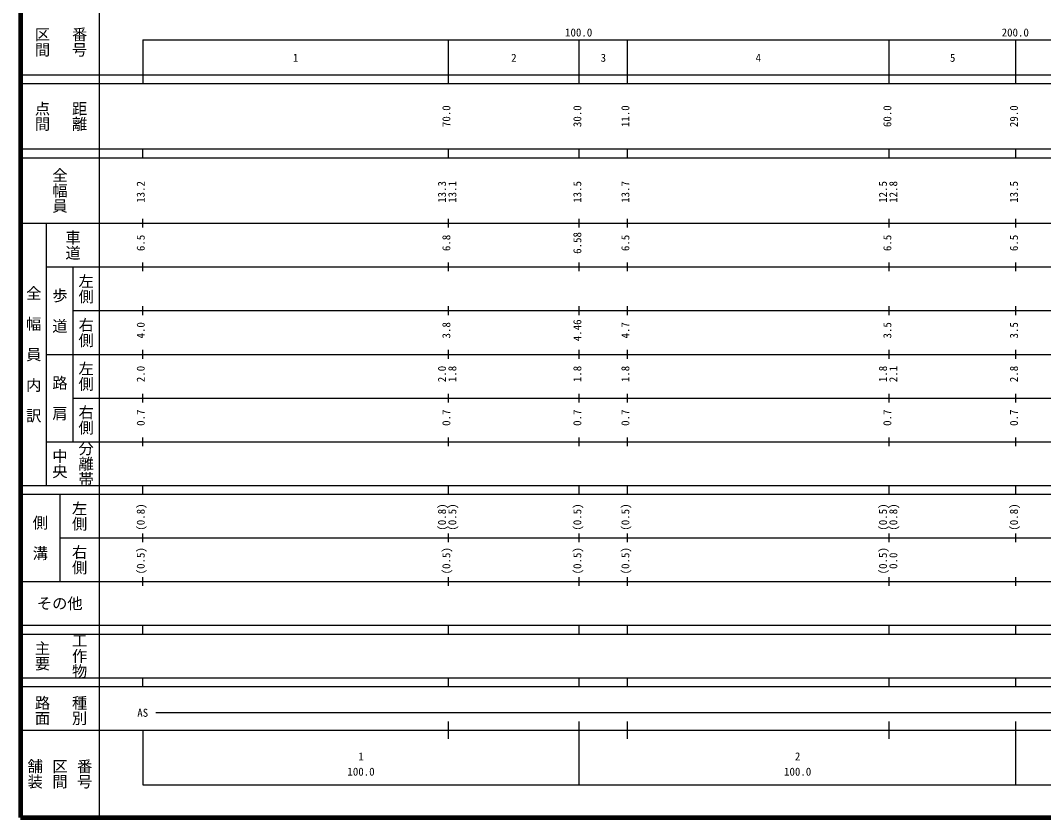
# Model space of a CAD drawing. Units: millimetres on the paper, enlarged 1000 times. Extents: x 40000 to 680000, y 20000 to 380000.
# Drawn here: x 40000 to 274318, y 20000 to 202409 of the extents above; entities that cross this region are included whole.
import ezdxf
from ezdxf.enums import TextEntityAlignment as Align

# ---------------------------------------------------------------- set-up
doc = ezdxf.new("R2010")
doc.units = ezdxf.units.MM
doc.header["$LTSCALE"] = 1000
doc.layers.add('M-TTL', color=2, linetype='Continuous', lineweight=140)
doc.layers.add('M-TTL-BAND', color=7, linetype='Continuous', lineweight=25)
doc.styles.add('@ＭＳ ゴシック', font='')
doc.styles.add('ＭＳ ゴシック', font='')
doc.styles.get('@ＭＳ ゴシック').set_extended_font_data('@MS Gothic')
doc.styles.get('ＭＳ ゴシック').set_extended_font_data('MS Gothic')

msp = doc.modelspace()

# ---------------------------------------------------------------- linework, layer by layer
at = {"layer": 'M-TTL'}
for p, q in [((40000, 380000), (40000, 20000)), ((40000, 20000), (680000, 20000))]:
    msp.add_line(p, q, dxfattribs=at)
at = {"layer": 'M-TTL-BAND'}
for p, q in [((58000, 370000), (58000, 20000)), ((68000, 198000), (579000, 198000)), ((68000, 198000), (68000, 188000)), ((138000, 188000), (138000, 198000)), ((168000, 188000), (168000, 198000)), ((179000, 188000), (179000, 198000)), ((239000, 188000), (239000, 198000)), ((268000, 188000), (268000, 198000)), ((40000, 190000), (579000, 190000)), ((40000, 188000), (579000, 188000)), ((40000, 173000), (579000, 173000)), ((68000, 171000), (68000, 173000)), ((138000, 171000), (138000, 173000)), ((168000, 171000), (168000, 173000)), ((179000, 171000), (179000, 173000)), ((239000, 171000), (239000, 173000)), ((268000, 171000), (268000, 173000)), ((40000, 171000), (579000, 171000)), ((68000, 155000), (68000, 157000)), ((138000, 155000), (138000, 157000)), ((168000, 155000), (168000, 157000)), ((179000, 155000), (179000, 157000)), ((239000, 155000), (239000, 157000)), ((268000, 155000), (268000, 157000)), ((40000, 156000), (579000, 156000)), ((46000, 96000), (46000, 156000)), ((46000, 146000), (579000, 146000)), ((52000, 146000), (52000, 106000)), ((68000, 145000), (68000, 147000)), ((138000, 145000), (138000, 147000)), ((168000, 145000), (168000, 147000)), ((179000, 145000), (179000, 147000)), ((239000, 145000), (239000, 147000)), ((268000, 145000), (268000, 147000)), ((52000, 136000), (579000, 136000)), ((68000, 135000), (68000, 137000)), ((138000, 135000), (138000, 137000)), ((168000, 135000), (168000, 137000)), ((179000, 135000), (179000, 137000)), ((239000, 135000), (239000, 137000)), ((268000, 135000), (268000, 137000)), ((68000, 125000), (68000, 127000)), ((138000, 125000), (138000, 127000)), ((168000, 125000), (168000, 127000)), ((179000, 125000), (179000, 127000)), ((239000, 125000), (239000, 127000)), ((268000, 125000), (268000, 127000)), ((46000, 126000), (579000, 126000)), ((52000, 116000), (579000, 116000)), ((68000, 115000), (68000, 117000)), ((138000, 115000), (138000, 117000)), ((168000, 115000), (168000, 117000)), ((179000, 115000), (179000, 117000)), ((239000, 115000), (239000, 117000)), ((268000, 115000), (268000, 117000)), ((46000, 106000), (579000, 106000)), ((68000, 105000), (68000, 107000)), ((138000, 105000), (138000, 107000)), ((168000, 105000), (168000, 107000)), ((179000, 105000), (179000, 107000)), ((239000, 105000), (239000, 107000)), ((268000, 105000), (268000, 107000)), ((40000, 96000), (579000, 96000)), ((40000, 94000), (579000, 94000)), ((49000, 94000), (49000, 74000)), ((68000, 94000), (68000, 96000)), ((138000, 94000), (138000, 96000)), ((168000, 94000), (168000, 96000)), ((179000, 94000), (179000, 96000)), ((239000, 94000), (239000, 96000)), ((268000, 94000), (268000, 96000)), ((68000, 83000), (68000, 85000)), ((138000, 83000), (138000, 85000)), ((168000, 83000), (168000, 85000)), ((179000, 83000), (179000, 85000)), ((239000, 83000), (239000, 85000)), ((268000, 83000), (268000, 85000)), ((49000, 84000), (579000, 84000)), ((68000, 73000), (68000, 75000)), ((138000, 73000), (138000, 75000)), ((168000, 73000), (168000, 75000)), ((179000, 73000), (179000, 75000)), ((239000, 73000), (239000, 75000)), ((268000, 73000), (268000, 75000)), ((40000, 74000), (579000, 74000)), ((40000, 64000), (579000, 64000)), ((68000, 62000), (68000, 64000)), ((138000, 62000), (138000, 64000)), ((168000, 62000), (168000, 64000)), ((179000, 62000), (179000, 64000)), ((239000, 62000), (239000, 64000)), ((268000, 62000), (268000, 64000)), ((40000, 62000), (579000, 62000)), ((40000, 52000), (579000, 52000)), ((68000, 50000), (68000, 52000)), ((138000, 50000), (138000, 52000)), ((168000, 50000), (168000, 52000)), ((179000, 50000), (179000, 52000)), ((239000, 50000), (239000, 52000)), ((268000, 50000), (268000, 52000)), ((40000, 50000), (579000, 50000)), ((71000, 44000), (538500, 44000)), ((40000, 40000), (579000, 40000)), ((68000, 40000), (68000, 27500)), ((138000, 38000), (138000, 42000)), ((168000, 27500), (168000, 42000)), ((179000, 38000), (179000, 42000)), ((239000, 38000), (239000, 42000)), ((268000, 27500), (268000, 42000)), ((68000, 27500), (579000, 27500))]:
    msp.add_line(p, q, dxfattribs=at)

# ---------------------------------------------------------------- texts
at = {"layer": 'M-TTL-BAND', "style": '@ＭＳ ゴシック'}
for s, p in [('区間', (45000, 197500)), ('番号', (53500, 197500)), ('点間', (45000, 180500)), ('距離', (53500, 180500)), ('全幅員', (49000, 163500)), ('車道', (52000, 151000)), ('左側', (55000, 141000)), ('全\u3000幅\u3000員\u3000内\u3000訳', (43000, 126000)), ('歩\u3000道', (49000, 136000)), ('右側', (55000, 131000)), ('左側', (55000, 121000)), ('路\u3000肩', (49000, 116000)), ('右側', (55000, 111000)), ('分離帯', (55000, 101000)), ('中央', (49000, 101000)), ('左側', (53500, 89000)), ('側\u3000溝', (44500, 84000)), ('右側', (53500, 79000)), ('工作物', (53500, 57000)), ('主要', (45000, 57000)), ('路面', (45000, 44500)), ('種別', (53500, 44500)), ('舗装', (43333, 30000)), ('区間', (49000, 30000)), ('番号', (54667, 30000))]:
    msp.add_text(s, height=2566, rotation=270, dxfattribs=at).set_placement(p, align=Align.MIDDLE_CENTER)
at = {"layer": 'M-TTL-BAND', "style": 'ＭＳ ゴシック'}
for s, p in [('100.0', (167844, 198195)), ('200.0', (267844, 198195)), ('1', (103000, 192405)), ('2', (153000, 192405)), ('3', (173500, 192405)), ('4', (209000, 192405)), ('5', (253500, 192405)), ('AS', (68000, 42500)), ('1', (118000, 32523)), ('2', (218000, 32523)), ('100.0', (118000, 29033)), ('100.0', (218000, 29033))]:
    msp.add_text(s, height=1833, dxfattribs=at).set_placement(p, align=Align.BOTTOM_CENTER)
for s, p in [('70.0', (139000, 180500)), ('30.0', (169000, 180500)), ('11.0', (180000, 180500)), ('60.0', (240000, 180500)), ('29.0', (269000, 180500)), ('13.2', (69000, 163174)), ('13.3', (138000, 163174)), ('13.1', (140370, 163174)), ('13.5', (169000, 163174)), ('13.7', (180000, 163174)), ('12.5', (239000, 163174)), ('12.8', (241370, 163174)), ('13.5', (269000, 163174)), ('6.5', (69000, 151500)), ('6.8', (139000, 151500)), ('6.58', (169000, 151500)), ('6.5', (180000, 151500)), ('6.5', (240000, 151500)), ('6.5', (269000, 151500)), ('4.46', (169000, 131500)), ('4.0', (69000, 131500)), ('3.8', (139000, 131500)), ('4.7', (180000, 131500)), ('3.5', (240000, 131500)), ('3.5', (269000, 131500)), ('2.0', (69000, 121500)), ('2.0', (138000, 121500)), ('1.8', (140370, 121500)), ('1.8', (169000, 121500)), ('1.8', (180000, 121500)), ('1.8', (239000, 121500)), ('2.1', (241370, 121500)), ('2.8', (269000, 121500)), ('0.7', (69000, 111500)), ('0.7', (139000, 111500)), ('0.7', (169000, 111500)), ('0.7', (180000, 111500)), ('0.7', (240000, 111500)), ('0.7', (269000, 111500)), ('(0.8)', (69000, 88764)), ('(0.8)', (138000, 88764)), ('(0.5)', (140370, 88764)), ('(0.5)', (169000, 88764)), ('(0.5)', (180000, 88764)), ('(0.5)', (239000, 88764)), ('(0.8)', (241370, 88764)), ('(0.8)', (269000, 88764)), ('(0.5)', (69000, 78764)), ('(0.5)', (139000, 78764)), ('(0.5)', (169000, 78764)), ('(0.5)', (180000, 78764)), ('(0.5)', (239000, 78764)), ('0.0', (241370, 78764))]:
    msp.add_text(s, height=1833, rotation=90, dxfattribs=at).set_placement(p, align=Align.BOTTOM_CENTER)
msp.add_text('その他', height=2566, dxfattribs=at).set_placement((49000, 69000), align=Align.MIDDLE_CENTER)

doc.saveas('drawing.dxf')
